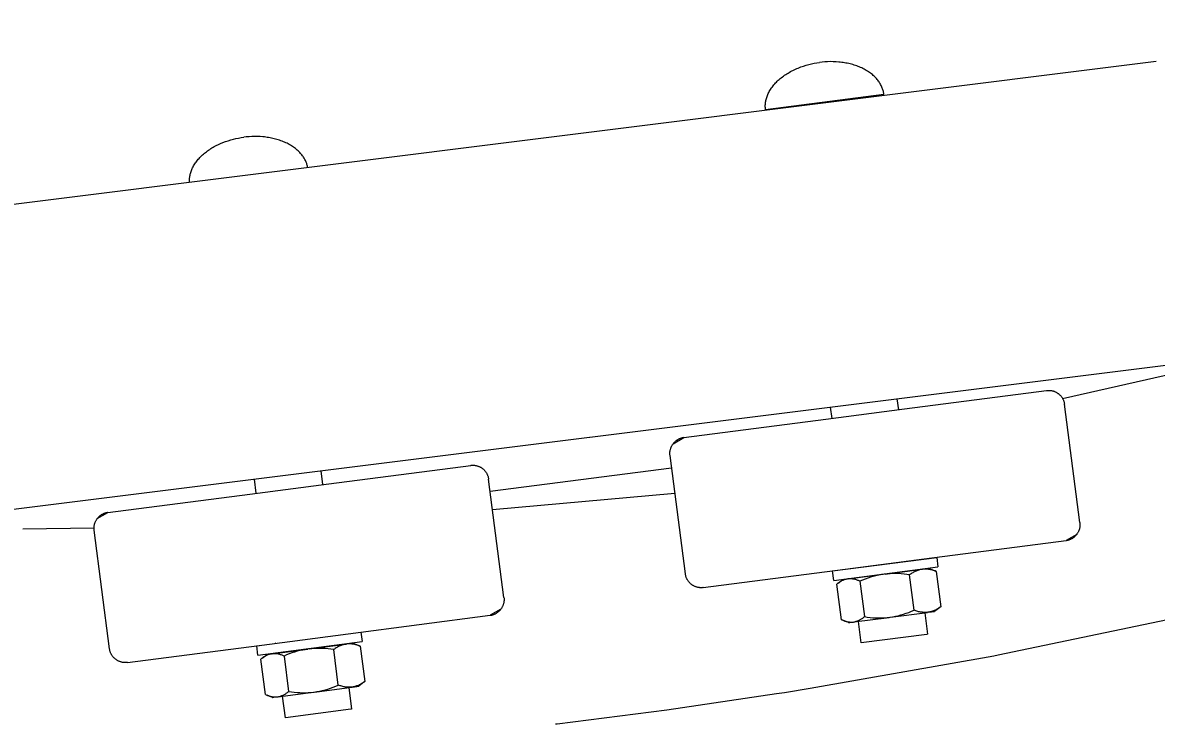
# Model space of a CAD drawing. Header units: inches. Extents: x -7 to 144, y -3 to 95.
# Drawn here: x 76.37 to 81.98, y 73.3 to 76.77 of the extents above; entities that cross this region are included whole.
import ezdxf

# ---------------------------------------------------------------- set-up
doc = ezdxf.new("R2010")
doc.units = ezdxf.units.IN
doc.layers.add('ZANO_R', color=7, linetype='Continuous', lineweight=0)
doc.layers.add('ZANO_W', color=1, linetype='Continuous', lineweight=0)
doc.styles.get("Standard").update_dxf_attribs({"font": 'arial.ttf'})
doc.dimstyles.new('amerykanie', dxfattribs={"dimtxt": 50, "dimasz": 50, "dimexe": 0.5, "dimexo": 0.5, "dimgap": 1, "dimtad": 1, "dimdec": 0, "dimzin": 0, "dimlunit": 5, "dimtxsty": 'Standard', "dimcen": 0.09, "dimclrd": 1, "dimclre": 1, "dimclrt": 1, "dimazin": 0, "dimtfac": 1, "dimtdec": 0, "dimtmove": 0, "dimatfit": 3, "dimfxl": 1, "dimtzin": 0, "dimarcsym": 1})

# ---------------------------------------------------------------- blocks, each defined once
blk = doc.blocks.new('*D356')
at = {"layer": 'ZANO_W', "color": 1, "lineweight": -2}
for p, q in [((66.7749, 83.7134), (66.7749, 80.4196)), ((84.2222, 74.8805), (84.2222, 81.4196)), ((67.7749, 80.9196), (83.2222, 80.9196))]:
    blk.add_line(p, q, dxfattribs=at)
at = {"layer": 'ZANO_W', "color": 1}
for points in [[(67.7749, 81.0863), (67.7749, 80.753), (66.7749, 80.9196)], [(83.2222, 80.753), (83.2222, 81.0863), (84.2222, 80.9196)]]:
    blk.add_solid(points, dxfattribs=at)
at = {"layer": 'ZANO_W', "color": 1, "insert": (75.4986, 82.0659), "char_height": 1.25, "attachment_point": 5}
blk.add_mtext('17 7/16', dxfattribs=at)

msp = doc.modelspace()

# ---------------------------------------------------------------- linework, layer by layer
at = {"layer": 'ZANO_R'}
for p, q in [((81.9771, 76.57787), (75.72651, 75.79673)), ((80.16038, 76.52448), (80.16645, 76.52788)), ((80.16645, 76.52788), (80.17261, 76.53116)), ((80.17261, 76.53116), (80.17885, 76.53434)), ((80.17885, 76.53434), (80.18516, 76.5374)), ((80.18516, 76.5374), (80.19155, 76.54035)), ((80.19155, 76.54035), (80.198, 76.54319)), ((80.198, 76.54319), (80.2045, 76.54591)), ((80.2045, 76.54591), (80.21105, 76.54851)), ((80.21105, 76.54851), (80.21764, 76.551)), ((80.21764, 76.551), (80.23091, 76.55561)), ((80.23091, 76.55561), (80.24426, 76.55976)), ((80.24426, 76.55976), (80.25765, 76.56343)), ((80.25765, 76.56343), (80.271, 76.56665)), ((80.271, 76.56665), (80.2843, 76.56941)), ((80.2843, 76.56941), (80.29747, 76.57172)), ((80.29747, 76.57172), (80.3105, 76.57361)), ((80.32358, 76.57512), (80.3105, 76.57361)), ((80.33692, 76.57624), (80.32358, 76.57512)), ((80.35047, 76.57697), (80.33692, 76.57624)), ((80.36421, 76.57728), (80.35047, 76.57697)), ((80.37808, 76.57714), (80.36421, 76.57728)), ((80.39205, 76.57654), (80.37808, 76.57714)), ((80.40606, 76.57547), (80.39205, 76.57654)), ((80.41307, 76.57475), (80.40606, 76.57547)), ((80.42007, 76.57391), (80.41307, 76.57475)), ((80.42705, 76.57294), (80.42007, 76.57391)), ((80.43401, 76.57184), (80.42705, 76.57294)), ((80.44093, 76.57062), (80.43401, 76.57184)), ((80.44782, 76.56927), (80.44093, 76.57062)), ((80.45467, 76.5678), (80.44782, 76.56927)), ((80.46146, 76.56619), (80.45467, 76.5678)), ((80.4682, 76.56446), (80.46146, 76.56619)), ((80.47487, 76.5626), (80.4682, 76.56446)), ((80.48146, 76.56062), (80.47487, 76.5626)), ((80.48798, 76.55851), (80.48146, 76.56062)), ((80.4944, 76.55628), (80.48798, 76.55851)), ((80.50074, 76.55393), (80.4944, 76.55628)), ((80.50697, 76.55145), (80.50074, 76.55393)), ((80.51309, 76.54886), (80.50697, 76.55145)), ((80.51909, 76.54615), (80.51309, 76.54886)), ((80.52498, 76.54333), (80.51909, 76.54615)), ((80.53074, 76.5404), (80.52498, 76.54333)), ((80.53637, 76.53736), (80.53074, 76.5404)), ((80.54186, 76.53421), (80.53637, 76.53736)), ((80.54721, 76.53097), (80.54186, 76.53421)), ((80.5524, 76.52763), (80.54721, 76.53097)), ((80.55745, 76.52419), (80.5524, 76.52763)), ((80.08838, 76.46736), (80.09255, 76.47192)), ((80.09255, 76.47192), (80.09689, 76.47642)), ((80.09689, 76.47642), (80.10139, 76.48086)), ((80.10139, 76.48086), (80.10606, 76.48524)), ((80.10606, 76.48524), (80.11088, 76.48955)), ((80.11088, 76.48955), (80.11585, 76.49378)), ((80.11585, 76.49378), (80.12096, 76.49793)), ((80.12096, 76.49793), (80.12622, 76.502)), ((80.12622, 76.502), (80.13161, 76.50599)), ((80.13161, 76.50599), (80.13713, 76.50988)), ((80.13713, 76.50988), (80.14278, 76.51368)), ((80.14278, 76.51368), (80.14854, 76.51738)), ((80.14854, 76.51738), (80.1544, 76.52098)), ((80.1544, 76.52098), (80.16038, 76.52448)), ((80.56234, 76.52067), (80.55745, 76.52419)), ((80.56707, 76.51706), (80.56234, 76.52067)), ((80.57163, 76.51336), (80.56707, 76.51706)), ((80.57603, 76.50959), (80.57163, 76.51336)), ((80.58026, 76.50575), (80.57603, 76.50959)), ((80.58432, 76.50184), (80.58026, 76.50575)), ((80.5882, 76.49787), (80.58432, 76.50184)), ((80.5919, 76.49384), (80.5882, 76.49787)), ((80.59543, 76.48975), (80.5919, 76.49384)), ((80.59878, 76.48562), (80.59543, 76.48975)), ((80.60195, 76.48144), (80.59878, 76.48562)), ((80.60495, 76.47722), (80.60195, 76.48144)), ((80.60776, 76.47296), (80.60495, 76.47722)), ((80.61039, 76.46868), (80.60776, 76.47296)), ((80.04304, 76.34037), (80.62867, 76.41643)), ((80.05227, 76.41005), (80.05427, 76.4149)), ((80.05427, 76.4149), (80.05645, 76.41975)), ((80.05645, 76.41975), (80.05882, 76.4246)), ((80.05882, 76.4246), (80.06137, 76.42945)), ((80.06137, 76.42945), (80.06411, 76.43428)), ((80.06411, 76.43428), (80.06703, 76.4391)), ((80.06703, 76.4391), (80.07014, 76.44389)), ((80.07014, 76.44389), (80.07343, 76.44866)), ((80.07343, 76.44866), (80.0769, 76.45339)), ((80.0769, 76.45339), (80.08055, 76.45809)), ((80.08055, 76.45809), (80.08437, 76.46275)), ((80.08437, 76.46275), (80.08838, 76.46736)), ((80.61285, 76.46437), (80.61039, 76.46868)), ((80.61513, 76.46003), (80.61285, 76.46437)), ((80.61724, 76.45568), (80.61513, 76.46003)), ((80.61917, 76.45132), (80.61724, 76.45568)), ((80.62093, 76.44695), (80.61917, 76.45132)), ((80.62252, 76.44257), (80.62093, 76.44695)), ((80.62395, 76.43819), (80.62252, 76.44257)), ((80.62521, 76.43382), (80.62395, 76.43819)), ((80.62631, 76.42945), (80.62521, 76.43382)), ((80.62725, 76.4251), (80.62631, 76.42945)), ((80.62804, 76.42076), (80.62725, 76.4251)), ((80.62867, 76.41643), (80.62804, 76.42076)), ((80.04195, 76.35807), (80.04205, 76.36262)), ((80.042, 76.35356), (80.04195, 76.35807)), ((80.04205, 76.36262), (80.04231, 76.36721)), ((80.04231, 76.36721), (80.04273, 76.37185)), ((80.04273, 76.37185), (80.04332, 76.37653)), ((80.04332, 76.37653), (80.04407, 76.38124)), ((80.04407, 76.38124), (80.04499, 76.38599)), ((80.04499, 76.38599), (80.04609, 76.39076)), ((80.04609, 76.39076), (80.04737, 76.39555)), ((80.04737, 76.39555), (80.04882, 76.40037)), ((80.04882, 76.40037), (80.05045, 76.4052)), ((80.05045, 76.4052), (80.05227, 76.41005)), ((80.49983, 76.3997), (80.50066, 76.39335)), ((80.0422, 76.34911), (80.042, 76.35356)), ((80.04255, 76.34472), (80.0422, 76.34911)), ((80.04304, 76.34037), (80.04255, 76.34472)), ((80.1725, 76.35234), (80.17188, 76.35711)), ((77.38353, 76.18649), (77.39644, 76.19041)), ((77.39644, 76.19041), (77.40936, 76.19389)), ((77.40936, 76.19389), (77.42226, 76.19695)), ((77.42226, 76.19695), (77.4351, 76.19957)), ((77.4351, 76.19957), (77.44782, 76.20179)), ((77.44782, 76.20179), (77.4604, 76.20361)), ((77.47348, 76.20511), (77.4604, 76.20361)), ((77.48682, 76.20624), (77.47348, 76.20511)), ((77.50037, 76.20697), (77.48682, 76.20624)), ((77.51411, 76.20727), (77.50037, 76.20697)), ((77.52799, 76.20714), (77.51411, 76.20727)), ((77.54195, 76.20654), (77.52799, 76.20714)), ((77.55597, 76.20547), (77.54195, 76.20654)), ((77.56297, 76.20475), (77.55597, 76.20547)), ((77.56997, 76.2039), (77.56297, 76.20475)), ((77.57695, 76.20293), (77.56997, 76.2039)), ((77.58391, 76.20184), (77.57695, 76.20293)), ((77.59084, 76.20062), (77.58391, 76.20184)), ((77.59773, 76.19927), (77.59084, 76.20062)), ((77.60457, 76.19779), (77.59773, 76.19927)), ((77.61137, 76.19619), (77.60457, 76.19779)), ((77.6181, 76.19446), (77.61137, 76.19619)), ((77.62477, 76.1926), (77.6181, 76.19446)), ((77.63136, 76.19062), (77.62477, 76.1926)), ((77.63788, 76.18851), (77.63136, 76.19062)), ((77.27622, 76.13207), (77.28143, 76.13592)), ((77.28143, 76.13592), (77.28676, 76.13969)), ((77.28676, 76.13969), (77.2922, 76.14336)), ((77.2922, 76.14336), (77.29776, 76.14695)), ((77.29776, 76.14695), (77.30341, 76.15044)), ((77.30341, 76.15044), (77.30917, 76.15384)), ((77.30917, 76.15384), (77.31501, 76.15714)), ((77.31501, 76.15714), (77.32094, 76.16034)), ((77.32094, 76.16034), (77.32695, 76.16344)), ((77.32695, 76.16344), (77.33303, 76.16643)), ((77.33303, 76.16643), (77.33918, 76.16932)), ((77.33918, 76.16932), (77.34539, 76.1721)), ((77.34539, 76.1721), (77.35795, 76.17733)), ((77.35795, 76.17733), (77.37068, 76.18213)), ((77.37068, 76.18213), (77.38353, 76.18649)), ((77.6443, 76.18628), (77.63788, 76.18851)), ((77.65064, 76.18392), (77.6443, 76.18628)), ((77.65687, 76.18145), (77.65064, 76.18392)), ((77.66299, 76.17886), (77.65687, 76.18145)), ((77.669, 76.17615), (77.66299, 76.17886)), ((77.67488, 76.17333), (77.669, 76.17615)), ((77.68064, 76.17039), (77.67488, 76.17333)), ((77.68627, 76.16735), (77.68064, 76.17039)), ((77.69176, 76.16421), (77.68627, 76.16735)), ((77.69711, 76.16097), (77.69176, 76.16421)), ((77.7023, 76.15762), (77.69711, 76.16097)), ((77.70735, 76.15419), (77.7023, 76.15762)), ((77.71224, 76.15066), (77.70735, 76.15419)), ((77.71697, 76.14705), (77.71224, 76.15066)), ((77.72154, 76.14336), (77.71697, 76.14705)), ((77.72593, 76.13959), (77.72154, 76.14336)), ((77.73016, 76.13575), (77.72593, 76.13959)), ((77.73422, 76.13184), (77.73016, 76.13575)), ((77.22153, 76.07608), (77.22479, 76.08068)), ((77.22479, 76.08068), (77.22821, 76.08524)), ((77.22821, 76.08524), (77.2318, 76.08976)), ((77.2318, 76.08976), (77.23555, 76.09425)), ((77.23555, 76.09425), (77.23947, 76.09869)), ((77.23947, 76.09869), (77.24355, 76.10308)), ((77.24355, 76.10308), (77.24778, 76.10741)), ((77.24778, 76.10741), (77.25216, 76.11169)), ((77.25216, 76.11169), (77.25669, 76.11591)), ((77.25669, 76.11591), (77.26137, 76.12006)), ((77.26137, 76.12006), (77.26619, 76.12414)), ((77.26619, 76.12414), (77.27114, 76.12814)), ((77.27114, 76.12814), (77.27622, 76.13207)), ((77.7381, 76.12787), (77.73422, 76.13184)), ((77.7418, 76.12384), (77.7381, 76.12787)), ((77.74533, 76.11975), (77.7418, 76.12384)), ((77.74868, 76.11562), (77.74533, 76.11975)), ((77.75156, 76.11184), (77.74868, 76.11562)), ((77.75429, 76.10803), (77.75156, 76.11184)), ((77.75687, 76.10418), (77.75429, 76.10803)), ((77.75931, 76.10032), (77.75687, 76.10418)), ((77.7616, 76.09643), (77.75931, 76.10032)), ((77.76375, 76.09252), (77.7616, 76.09643)), ((77.76575, 76.08859), (77.76375, 76.09252)), ((77.76761, 76.08465), (77.76575, 76.08859)), ((77.76933, 76.0807), (77.76761, 76.08465)), ((77.77091, 76.07675), (77.76933, 76.0807)), ((77.19584, 76.02012), (77.19704, 76.02475)), ((77.19704, 76.02475), (77.19842, 76.0294)), ((77.19842, 76.0294), (77.19996, 76.03407)), ((77.19996, 76.03407), (77.20167, 76.03875)), ((77.20167, 76.03875), (77.20355, 76.04343)), ((77.20355, 76.04343), (77.2056, 76.04812)), ((77.2056, 76.04812), (77.20782, 76.05281)), ((77.20782, 76.05281), (77.21022, 76.05749)), ((77.21022, 76.05749), (77.21279, 76.06216)), ((77.21279, 76.06216), (77.21553, 76.06682)), ((77.21553, 76.06682), (77.21844, 76.07147)), ((77.21844, 76.07147), (77.22153, 76.07608)), ((77.77235, 76.07279), (77.77091, 76.07675)), ((77.77365, 76.06883), (77.77235, 76.07279)), ((77.77482, 76.06487), (77.77365, 76.06883)), ((77.77586, 76.06092), (77.77482, 76.06487)), ((77.77676, 76.05698), (77.77586, 76.06092)), ((77.77754, 76.05305), (77.77676, 76.05698)), ((77.19185, 75.98854), (77.19196, 75.99294)), ((77.19188, 75.98419), (77.19185, 75.98854)), ((77.19206, 75.97988), (77.19188, 75.98419)), ((77.19196, 75.99294), (77.19222, 75.99738)), ((77.19222, 75.99738), (77.19263, 76.00187)), ((77.19263, 76.00187), (77.1932, 76.00638)), ((77.1932, 76.00638), (77.19392, 76.01093)), ((77.19392, 76.01093), (77.1948, 76.01552)), ((77.1948, 76.01552), (77.19584, 76.02012)), ((75.91203, 74.31221), (82.16262, 75.09335)), ((81.51314, 74.91129), (82.22679, 75.07208)), ((80.69335, 74.90973), (80.70039, 74.85553)), ((80.73159, 74.85958), (81.43436, 74.95081)), ((81.43436, 74.95081), (81.43703, 74.95111)), ((81.43703, 74.95111), (81.4397, 74.95132)), ((81.4397, 74.95132), (81.44239, 74.95144)), ((81.44239, 74.95144), (81.44508, 74.95147)), ((81.44508, 74.95147), (81.44776, 74.9514)), ((81.44776, 74.9514), (81.45044, 74.95124)), ((81.45044, 74.95124), (81.45312, 74.95099)), ((81.45312, 74.95099), (81.45578, 74.95066)), ((81.45578, 74.95066), (81.45844, 74.95022)), ((81.45844, 74.95022), (81.46107, 74.9497)), ((81.46107, 74.9497), (81.46369, 74.94909)), ((81.46369, 74.94909), (81.46628, 74.94839)), ((81.46628, 74.94839), (81.46885, 74.94761)), ((81.46885, 74.94761), (81.47139, 74.94673)), ((81.47139, 74.94673), (81.4739, 74.94577)), ((81.4739, 74.94577), (81.47638, 74.94472)), ((81.47638, 74.94472), (81.47882, 74.94359)), ((81.47882, 74.94359), (81.48122, 74.94238)), ((81.48122, 74.94238), (81.48358, 74.94108)), ((81.48358, 74.94108), (81.48589, 74.93971)), ((81.48589, 74.93971), (81.48815, 74.93826)), ((81.48815, 74.93826), (81.49037, 74.93673)), ((81.49037, 74.93673), (81.49253, 74.93512)), ((81.49253, 74.93512), (81.49463, 74.93345)), ((81.49463, 74.93345), (81.49667, 74.9317)), ((81.49667, 74.9317), (81.49866, 74.92988)), ((81.49866, 74.92988), (81.50058, 74.928)), ((81.50058, 74.928), (81.50243, 74.92605)), ((81.50243, 74.92605), (81.50422, 74.92404)), ((81.50422, 74.92404), (81.50594, 74.92197)), ((81.50594, 74.92197), (81.50758, 74.91984)), ((81.50758, 74.91984), (81.50915, 74.91766)), ((81.50915, 74.91766), (81.51065, 74.91543)), ((81.51065, 74.91543), (81.51207, 74.91314)), ((81.51207, 74.91314), (81.51341, 74.91081)), ((81.51341, 74.91081), (81.51467, 74.90844)), ((81.51467, 74.90844), (81.51585, 74.90602)), ((81.51585, 74.90602), (81.51695, 74.90356)), ((81.51695, 74.90356), (81.51796, 74.90107)), ((81.51796, 74.90107), (81.51888, 74.89855)), ((80.34117, 74.80889), (80.73159, 74.85958)), ((80.37243, 74.81295), (80.36519, 74.86872)), ((81.51888, 74.89855), (81.51972, 74.89599)), ((81.51972, 74.89599), (81.52047, 74.89341)), ((81.52047, 74.89341), (81.52113, 74.8908)), ((81.52113, 74.8908), (81.5217, 74.88817)), ((81.5217, 74.88817), (81.52219, 74.88553)), ((81.52219, 74.88553), (81.52258, 74.88287)), ((81.59861, 74.29723), (81.52258, 74.88287)), ((79.6384, 74.71766), (80.34117, 74.80889)), ((79.57769, 74.67392), (79.5789, 74.67632)), ((79.5789, 74.67632), (79.5802, 74.67868)), ((79.5802, 74.67868), (79.58157, 74.68099)), ((79.58157, 74.68099), (79.58302, 74.68325)), ((79.58302, 74.68325), (79.58455, 74.68546)), ((79.58455, 74.68546), (79.58616, 74.68762)), ((79.58616, 74.68762), (79.6384, 74.71766)), ((79.58783, 74.68972), (79.58616, 74.68762)), ((79.58958, 74.69177), (79.58783, 74.68972)), ((79.5914, 74.69375), (79.58958, 74.69177)), ((79.59328, 74.69567), (79.5914, 74.69375)), ((79.59523, 74.69752), (79.59328, 74.69567)), ((79.59724, 74.69931), (79.59523, 74.69752)), ((79.59931, 74.70103), (79.59724, 74.69931)), ((79.60143, 74.70267), (79.59931, 74.70103)), ((79.60362, 74.70424), (79.60143, 74.70267)), ((79.60585, 74.70574), (79.60362, 74.70424)), ((79.60813, 74.70716), (79.60585, 74.70574)), ((79.61046, 74.7085), (79.60813, 74.70716)), ((79.61284, 74.70976), (79.61046, 74.7085)), ((79.61526, 74.71094), (79.61284, 74.70976)), ((79.61771, 74.71203), (79.61526, 74.71094)), ((79.6202, 74.71304), (79.61771, 74.71203)), ((79.62273, 74.71396), (79.6202, 74.71304)), ((79.62528, 74.7148), (79.62273, 74.71396)), ((79.62787, 74.71555), (79.62528, 74.7148)), ((79.63047, 74.71621), (79.62787, 74.71555)), ((79.6331, 74.71679), (79.63047, 74.71621)), ((79.63574, 74.71727), (79.6331, 74.71679)), ((79.6384, 74.71766), (79.63574, 74.71727)), ((79.5698, 74.64017), (79.56987, 74.64285)), ((79.56983, 74.63748), (79.5698, 74.64017)), ((79.56995, 74.63479), (79.56983, 74.63748)), ((79.56987, 74.64285), (79.57003, 74.64554)), ((79.57015, 74.63211), (79.56995, 74.63479)), ((79.57003, 74.64554), (79.57028, 74.64821)), ((79.57046, 74.62944), (79.57015, 74.63211)), ((79.57028, 74.64821), (79.57062, 74.65088)), ((79.64648, 74.0438), (79.57046, 74.62944)), ((79.57062, 74.65088), (79.57105, 74.65354)), ((79.57105, 74.65354), (79.57157, 74.65617)), ((79.57157, 74.65617), (79.57218, 74.65879)), ((79.57218, 74.65879), (79.57288, 74.66139)), ((79.57288, 74.66139), (79.57367, 74.66396)), ((79.57367, 74.66396), (79.57455, 74.6665)), ((79.57455, 74.6665), (79.57551, 74.66901)), ((79.57551, 74.66901), (79.57656, 74.67149)), ((79.57656, 74.67149), (79.57769, 74.67392)), ((77.88153, 74.48926), (78.5843, 74.5805)), ((78.5843, 74.5805), (78.58697, 74.5808)), ((78.58697, 74.5808), (78.58965, 74.58101)), ((78.58965, 74.58101), (78.59233, 74.58112)), ((78.59233, 74.58112), (78.59502, 74.58115)), ((78.59502, 74.58115), (78.5977, 74.58108)), ((78.5977, 74.58108), (78.60038, 74.58093)), ((78.60038, 74.58093), (78.60306, 74.58068)), ((78.60306, 74.58068), (78.60572, 74.58034)), ((78.60572, 74.58034), (78.60838, 74.57991)), ((78.60838, 74.57991), (78.61101, 74.57939)), ((78.61101, 74.57939), (78.61363, 74.57878)), ((78.61363, 74.57878), (78.61622, 74.57808)), ((78.61622, 74.57808), (78.61879, 74.57729)), ((78.61879, 74.57729), (78.62133, 74.57641)), ((78.62133, 74.57641), (78.62385, 74.57545)), ((78.62385, 74.57545), (78.62632, 74.57441)), ((78.62632, 74.57441), (78.62876, 74.57327)), ((78.62876, 74.57327), (78.63116, 74.57206)), ((78.63116, 74.57206), (78.63352, 74.57077)), ((78.63352, 74.57077), (78.63583, 74.56939)), ((78.63583, 74.56939), (78.6381, 74.56794)), ((78.6381, 74.56794), (78.64031, 74.56641)), ((78.64031, 74.56641), (78.64247, 74.5648)), ((78.64247, 74.5648), (78.64457, 74.56313)), ((78.64457, 74.56313), (78.64661, 74.56138)), ((78.68024, 74.45312), (79.57846, 74.56779)), ((77.52237, 74.44264), (77.51332, 74.51233)), ((77.84148, 74.55334), (77.85033, 74.48521)), ((78.64661, 74.56138), (78.6486, 74.55956)), ((78.6486, 74.55956), (78.65052, 74.55768)), ((78.65052, 74.55768), (78.65237, 74.55573)), ((78.65237, 74.55573), (78.65416, 74.55372)), ((78.65416, 74.55372), (78.65588, 74.55165)), ((78.65588, 74.55165), (78.65752, 74.54953)), ((78.65752, 74.54953), (78.6591, 74.54734)), ((78.6591, 74.54734), (78.66059, 74.54511)), ((78.66059, 74.54511), (78.66201, 74.54283)), ((78.66201, 74.54283), (78.66335, 74.54049)), ((78.66335, 74.54049), (78.66461, 74.53812)), ((78.66461, 74.53812), (78.66579, 74.5357)), ((78.66579, 74.5357), (78.66689, 74.53325)), ((78.66689, 74.53325), (78.6679, 74.53075)), ((78.6679, 74.53075), (78.66882, 74.52823)), ((78.66882, 74.52823), (78.66966, 74.52567)), ((78.66966, 74.52567), (78.67041, 74.52309)), ((78.67041, 74.52309), (78.67107, 74.52048)), ((78.67107, 74.52048), (78.67165, 74.51785)), ((78.67165, 74.51785), (78.67213, 74.51521)), ((78.67213, 74.51521), (78.67252, 74.51255)), ((78.74855, 73.92691), (78.67252, 74.51255)), ((77.49111, 74.43858), (77.88153, 74.48926)), ((76.78834, 74.34734), (77.49111, 74.43858)), ((79.59493, 74.4409), (78.69226, 74.3605)), ((76.7361, 74.3173), (76.78834, 74.34734)), ((76.76041, 74.33818), (76.75807, 74.33684)), ((76.76278, 74.33944), (76.76041, 74.33818)), ((76.7652, 74.34062), (76.76278, 74.33944)), ((76.76765, 74.34171), (76.7652, 74.34062)), ((76.77015, 74.34272), (76.76765, 74.34171)), ((76.77267, 74.34365), (76.77015, 74.34272)), ((76.77522, 74.34449), (76.77267, 74.34365)), ((76.77781, 74.34524), (76.77522, 74.34449)), ((76.78041, 74.3459), (76.77781, 74.34524)), ((76.78304, 74.34647), (76.78041, 74.3459)), ((76.78568, 74.34695), (76.78304, 74.34647)), ((76.78834, 74.34734), (76.78568, 74.34695)), ((76.72056, 74.28056), (76.72099, 74.28322)), ((76.72099, 74.28322), (76.72151, 74.28586)), ((76.72151, 74.28586), (76.72212, 74.28847)), ((76.72212, 74.28847), (76.72282, 74.29107)), ((76.72282, 74.29107), (76.72361, 74.29364)), ((76.72361, 74.29364), (76.72449, 74.29618)), ((76.72449, 74.29618), (76.72545, 74.29869)), ((76.72545, 74.29869), (76.7265, 74.30117)), ((76.7265, 74.30117), (76.72763, 74.30361)), ((76.72763, 74.30361), (76.72884, 74.30601)), ((76.72884, 74.30601), (76.73014, 74.30836)), ((76.73014, 74.30836), (76.73151, 74.31067)), ((76.73151, 74.31067), (76.73297, 74.31294)), ((76.73297, 74.31294), (76.7345, 74.31515)), ((76.7345, 74.31515), (76.7361, 74.3173)), ((76.73778, 74.31941), (76.7361, 74.3173)), ((76.73952, 74.32145), (76.73778, 74.31941)), ((76.74134, 74.32343), (76.73952, 74.32145)), ((76.74322, 74.32535), (76.74134, 74.32343)), ((76.74517, 74.32721), (76.74322, 74.32535)), ((76.74718, 74.32899), (76.74517, 74.32721)), ((76.74925, 74.33071), (76.74718, 74.32899)), ((76.75138, 74.33235), (76.74925, 74.33071)), ((76.75356, 74.33392), (76.75138, 74.33235)), ((76.75579, 74.33542), (76.75356, 74.33392)), ((76.75807, 74.33684), (76.75579, 74.33542)), ((81.59861, 74.29723), (81.59891, 74.29456)), ((81.59891, 74.29456), (81.59912, 74.29188)), ((81.59919, 74.28381), (81.59904, 74.28113)), ((81.59912, 74.29188), (81.59923, 74.28919)), ((81.59926, 74.2865), (81.59919, 74.28381)), ((81.59923, 74.28919), (81.59926, 74.2865)), ((76.71974, 74.26997), (76.36668, 74.26454)), ((76.71974, 74.26985), (76.71981, 74.27254)), ((76.71977, 74.26716), (76.71974, 74.26985)), ((76.71989, 74.26447), (76.71977, 74.26716)), ((76.71981, 74.27254), (76.71997, 74.27522)), ((76.7201, 74.26179), (76.71989, 74.26447)), ((76.71997, 74.27522), (76.72022, 74.2779)), ((76.7204, 74.25912), (76.7201, 74.26179)), ((76.72022, 74.2779), (76.72056, 74.28056)), ((76.79643, 73.67348), (76.7204, 74.25912)), ((81.5829, 74.23905), (81.53066, 74.20901)), ((81.56975, 74.22564), (81.57182, 74.22736)), ((81.57182, 74.22736), (81.57383, 74.22914)), ((81.57383, 74.22914), (81.57578, 74.231)), ((81.57578, 74.231), (81.57766, 74.23292)), ((81.57766, 74.23292), (81.57948, 74.2349)), ((81.57948, 74.2349), (81.58123, 74.23694)), ((81.58123, 74.23694), (81.5829, 74.23905)), ((81.58451, 74.2412), (81.5829, 74.23905)), ((81.58604, 74.24341), (81.58451, 74.2412)), ((81.58749, 74.24568), (81.58604, 74.24341)), ((81.58887, 74.24799), (81.58749, 74.24568)), ((81.59016, 74.25034), (81.58887, 74.24799)), ((81.59137, 74.25274), (81.59016, 74.25034)), ((81.59251, 74.25518), (81.59137, 74.25274)), ((81.59355, 74.25766), (81.59251, 74.25518)), ((81.59452, 74.26017), (81.59355, 74.25766)), ((81.59539, 74.26271), (81.59452, 74.26017)), ((81.59618, 74.26528), (81.59539, 74.26271)), ((81.59688, 74.26788), (81.59618, 74.26528)), ((81.59749, 74.27049), (81.59688, 74.26788)), ((81.59801, 74.27313), (81.59749, 74.27049)), ((81.59845, 74.27579), (81.59801, 74.27313)), ((81.59879, 74.27845), (81.59845, 74.27579)), ((81.59904, 74.28113), (81.59879, 74.27845)), ((80.82789, 74.11777), (81.53066, 74.20901)), ((81.53066, 74.20901), (81.53332, 74.2094)), ((81.53332, 74.2094), (81.53596, 74.20988)), ((81.53596, 74.20988), (81.53859, 74.21045)), ((81.53859, 74.21045), (81.5412, 74.21111)), ((81.5412, 74.21111), (81.54378, 74.21186)), ((81.54378, 74.21186), (81.54633, 74.2127)), ((81.54633, 74.2127), (81.54886, 74.21363)), ((81.54886, 74.21363), (81.55135, 74.21464)), ((81.55135, 74.21464), (81.55381, 74.21573)), ((81.55381, 74.21573), (81.55622, 74.21691)), ((81.55622, 74.21691), (81.5586, 74.21817)), ((81.5586, 74.21817), (81.56093, 74.21951)), ((81.56093, 74.21951), (81.56321, 74.22093)), ((81.56321, 74.22093), (81.56545, 74.22243)), ((81.56545, 74.22243), (81.56763, 74.224)), ((81.56763, 74.224), (81.56975, 74.22564)), ((80.37515, 74.0584), (80.8905, 74.12533)), ((80.43747, 74.06709), (80.82789, 74.11777)), ((80.79673, 74.11373), (80.7968, 74.11317)), ((80.8905, 74.12533), (80.89659, 74.07848)), ((79.73471, 73.97585), (80.43747, 74.06709)), ((80.38123, 74.01155), (80.37515, 74.0584)), ((80.38124, 74.01155), (80.89659, 74.07848)), ((80.46885, 74.07057), (80.46877, 74.07115)), ((80.63517, 74.04279), (80.81754, 74.06648)), ((80.78811, 74.05782), (80.78384, 74.05596)), ((80.79243, 74.05954), (80.78811, 74.05782)), ((80.79681, 74.06111), (80.79243, 74.05954)), ((80.80123, 74.06253), (80.79681, 74.06111)), ((80.8057, 74.0638), (80.80123, 74.06253)), ((80.80289, 74.06631), (80.80311, 74.06461)), ((80.81022, 74.06492), (80.8057, 74.0638)), ((80.81476, 74.06589), (80.81022, 74.06492)), ((80.81934, 74.06671), (80.81476, 74.06589)), ((80.82401, 74.06709), (80.81937, 74.06672)), ((80.82124, 74.06696), (80.8523, 74.07099)), ((80.82865, 74.06732), (80.82401, 74.06709)), ((80.83329, 74.06738), (80.82865, 74.06732)), ((80.83794, 74.0673), (80.83329, 74.06738)), ((80.84258, 74.06705), (80.83794, 74.0673)), ((80.84721, 74.06665), (80.84258, 74.06705)), ((80.85183, 74.0661), (80.84721, 74.06665)), ((80.85642, 74.06539), (80.85183, 74.0661)), ((80.8523, 74.07099), (80.88199, 74.05864)), ((80.86099, 74.06453), (80.85642, 74.06539)), ((80.86552, 74.06352), (80.86099, 74.06453)), ((80.87002, 74.06235), (80.86552, 74.06352)), ((80.87448, 74.06104), (80.87002, 74.06235)), ((80.87889, 74.05958), (80.87448, 74.06104)), ((80.88325, 74.05797), (80.87889, 74.05958)), ((80.88199, 74.05864), (80.88756, 74.05621)), ((80.88756, 74.05621), (80.88325, 74.05797)), ((79.64688, 74.04114), (79.64648, 74.0438)), ((79.64736, 74.03849), (79.64688, 74.04114)), ((79.64793, 74.03586), (79.64736, 74.03849)), ((79.64859, 74.03325), (79.64793, 74.03586)), ((79.64935, 74.03067), (79.64859, 74.03325)), ((79.65019, 74.02811), (79.64935, 74.03067)), ((79.65111, 74.02558), (79.65019, 74.02811)), ((79.65212, 74.02309), (79.65111, 74.02558)), ((79.65322, 74.02063), (79.65212, 74.02309)), ((79.6544, 74.01821), (79.65322, 74.02063)), ((79.65566, 74.01583), (79.6544, 74.01821)), ((79.65701, 74.0135), (79.65566, 74.01583)), ((79.65843, 74.01121), (79.65701, 74.0135)), ((79.65993, 74.00898), (79.65843, 74.01121)), ((79.6615, 74.0068), (79.65993, 74.00898)), ((79.66315, 74.00467), (79.6615, 74.0068)), ((79.66487, 74.0026), (79.66315, 74.00467)), ((79.66666, 74.00059), (79.66487, 74.0026)), ((80.40213, 73.9974), (80.42596, 74.01562)), ((80.41008, 74.00326), (80.40706, 74.00127)), ((80.41317, 74.00516), (80.41008, 74.00326)), ((80.41633, 74.00695), (80.41317, 74.00516)), ((80.41954, 74.00863), (80.41633, 74.00695)), ((80.4228, 74.01021), (80.41954, 74.00863)), ((80.42611, 74.01168), (80.4228, 74.01021)), ((80.42597, 74.01562), (80.42596, 74.01562)), ((80.42596, 74.01562), (80.42596, 74.01562)), ((80.42596, 74.01562), (80.42596, 74.01562)), ((80.42596, 74.01562), (80.42597, 74.01562)), ((80.42597, 74.01562), (80.42602, 74.01563)), ((80.42602, 74.01563), (80.42628, 74.01566)), ((80.42948, 74.01304), (80.42611, 74.01168)), ((80.42628, 74.01566), (80.42736, 74.0158)), ((80.42736, 74.0158), (80.4318, 74.01638)), ((80.43288, 74.01428), (80.42948, 74.01304)), ((80.4318, 74.01638), (80.44888, 74.0186)), ((80.43632, 74.01542), (80.43288, 74.01428)), ((80.4398, 74.01644), (80.43632, 74.01542)), ((80.44331, 74.01734), (80.4398, 74.01644)), ((80.44685, 74.01813), (80.44331, 74.01734)), ((80.45041, 74.0188), (80.44685, 74.01813)), ((80.45403, 74.01906), (80.45041, 74.0188)), ((80.45211, 74.01902), (80.62596, 74.0416)), ((80.45765, 74.0192), (80.45403, 74.01906)), ((80.46128, 74.01923), (80.45765, 74.0192)), ((80.4649, 74.01913), (80.46128, 74.01923)), ((80.46852, 74.01891), (80.4649, 74.01913)), ((80.47213, 74.01858), (80.46852, 74.01891)), ((80.47573, 74.01812), (80.47213, 74.01858)), ((80.47516, 74.02201), (80.47493, 74.02372)), ((80.47931, 74.01755), (80.47573, 74.01812)), ((80.48286, 74.01686), (80.47931, 74.01755)), ((80.4864, 74.01605), (80.48286, 74.01686)), ((80.4899, 74.01512), (80.4864, 74.01605)), ((80.49338, 74.01408), (80.4899, 74.01512)), ((80.49681, 74.01293), (80.49338, 74.01408)), ((80.50021, 74.01166), (80.49681, 74.01293)), ((80.50356, 74.01028), (80.50021, 74.01166)), ((80.50687, 74.00879), (80.50356, 74.01028)), ((80.51012, 74.00719), (80.50687, 74.00879)), ((80.52295, 74.01276), (80.51012, 74.00719)), ((80.51012, 74.00719), (80.53286, 73.8321)), ((80.53596, 74.01792), (80.52295, 74.01276)), ((80.54912, 74.02266), (80.53596, 74.01792)), ((80.56242, 74.02699), (80.54912, 74.02266)), ((80.57585, 74.03089), (80.56242, 74.02699)), ((80.58941, 74.03437), (80.57585, 74.03089)), ((80.60306, 74.03741), (80.58941, 74.03437)), ((80.6168, 74.04003), (80.60306, 74.03741)), ((80.63062, 74.0422), (80.6168, 74.04003)), ((80.64454, 74.04363), (80.63062, 74.0422)), ((80.65849, 74.04461), (80.64454, 74.04363)), ((80.67247, 74.04516), (80.65849, 74.04461)), ((80.68646, 74.04526), (80.67247, 74.04516)), ((80.70045, 74.04492), (80.68646, 74.04526)), ((80.71441, 74.04413), (80.70045, 74.04492)), ((80.72835, 74.04291), (80.71441, 74.04413)), ((80.74224, 74.04124), (80.72835, 74.04291)), ((80.75607, 74.03914), (80.74224, 74.04124)), ((80.75979, 74.04193), (80.75607, 74.03914)), ((80.77881, 73.86404), (80.75607, 74.03914)), ((80.76359, 74.0446), (80.75979, 74.04193)), ((80.76749, 74.04714), (80.76359, 74.0446)), ((80.77146, 74.04955), (80.76749, 74.04714)), ((80.77552, 74.05183), (80.77146, 74.04955)), ((80.77965, 74.05397), (80.77552, 74.05183)), ((80.78384, 74.05596), (80.77965, 74.05397)), ((80.88756, 74.05621), (80.9103, 73.88112)), ((79.66852, 73.99864), (79.66666, 74.00059)), ((79.67044, 73.99675), (79.66852, 73.99864)), ((79.67243, 73.99494), (79.67044, 73.99675)), ((79.67447, 73.99319), (79.67243, 73.99494)), ((79.67658, 73.99151), (79.67447, 73.99319)), ((79.67874, 73.98991), (79.67658, 73.99151)), ((79.68096, 73.98838), (79.67874, 73.98991)), ((79.68322, 73.98693), (79.68096, 73.98838)), ((79.68554, 73.98555), (79.68322, 73.98693)), ((79.6879, 73.98426), (79.68554, 73.98555)), ((79.6903, 73.98305), (79.6879, 73.98426)), ((79.69274, 73.98192), (79.6903, 73.98305)), ((79.69522, 73.98087), (79.69274, 73.98192)), ((79.69773, 73.97991), (79.69522, 73.98087)), ((79.70027, 73.97904), (79.69773, 73.97991)), ((79.70283, 73.97826), (79.70027, 73.97904)), ((79.70542, 73.97756), (79.70283, 73.97826)), ((79.70803, 73.97695), (79.70542, 73.97756)), ((79.71067, 73.97644), (79.70803, 73.97695)), ((79.71331, 73.97601), (79.71067, 73.97644)), ((79.71597, 73.97567), (79.71331, 73.97601)), ((79.71865, 73.97542), (79.71597, 73.97567)), ((79.72132, 73.97527), (79.71865, 73.97542)), ((79.724, 73.9752), (79.72132, 73.97527)), ((79.72669, 73.97523), (79.724, 73.9752)), ((79.72937, 73.97534), (79.72669, 73.97523)), ((79.73204, 73.97555), (79.72937, 73.97534)), ((79.73471, 73.97585), (79.73204, 73.97555)), ((80.39839, 73.9947), (80.39565, 73.99233)), ((80.41839, 73.81723), (80.39565, 73.99233)), ((80.40121, 73.99699), (80.39839, 73.9947)), ((80.4041, 73.99918), (80.40121, 73.99699)), ((80.40706, 74.00127), (80.4041, 73.99918)), ((78.74446, 73.88985), (78.74349, 73.88734)), ((78.74533, 73.89239), (78.74446, 73.88985)), ((78.74612, 73.89496), (78.74533, 73.89239)), ((78.74682, 73.89756), (78.74612, 73.89496)), ((78.74743, 73.90018), (78.74682, 73.89756)), ((78.74796, 73.90281), (78.74743, 73.90018)), ((78.74839, 73.90547), (78.74796, 73.90281)), ((78.74873, 73.90814), (78.74839, 73.90547)), ((78.74855, 73.92691), (78.74885, 73.92424)), ((78.74898, 73.91081), (78.74873, 73.90814)), ((78.74885, 73.92424), (78.74906, 73.92156)), ((78.74913, 73.9135), (78.74898, 73.91081)), ((78.74906, 73.92156), (78.74918, 73.91887)), ((78.7492, 73.91618), (78.74913, 73.9135)), ((78.74918, 73.91887), (78.7492, 73.91618)), ((77.97784, 73.74746), (78.6806, 73.83869)), ((78.73285, 73.86873), (78.6806, 73.83869)), ((78.6806, 73.83869), (78.68326, 73.83908)), ((78.68326, 73.83908), (78.68591, 73.83956)), ((78.68591, 73.83956), (78.68853, 73.84014)), ((78.68853, 73.84014), (78.69114, 73.8408)), ((78.69114, 73.8408), (78.69372, 73.84155)), ((78.69372, 73.84155), (78.69627, 73.84238)), ((78.69627, 73.84238), (78.6988, 73.84331)), ((78.6988, 73.84331), (78.70129, 73.84432)), ((78.70129, 73.84432), (78.70375, 73.84541)), ((78.70375, 73.84541), (78.70616, 73.84659)), ((78.70616, 73.84659), (78.70854, 73.84785)), ((78.70854, 73.84785), (78.71087, 73.84919)), ((78.71087, 73.84919), (78.71315, 73.85061)), ((78.71315, 73.85061), (78.71539, 73.85211)), ((78.71539, 73.85211), (78.71757, 73.85368)), ((78.71757, 73.85368), (78.7197, 73.85532)), ((78.7197, 73.85532), (78.72177, 73.85704)), ((78.72177, 73.85704), (78.72377, 73.85883)), ((78.72377, 73.85883), (78.72572, 73.86068)), ((78.72572, 73.86068), (78.7276, 73.8626)), ((78.7276, 73.8626), (78.72942, 73.86458)), ((78.72942, 73.86458), (78.73117, 73.86663)), ((78.73117, 73.86663), (78.73285, 73.86873)), ((78.73445, 73.87089), (78.73285, 73.86873)), ((78.73598, 73.8731), (78.73445, 73.87089)), ((78.73743, 73.87536), (78.73598, 73.8731)), ((78.73881, 73.87767), (78.73743, 73.87536)), ((78.7401, 73.88003), (78.73881, 73.87767)), ((78.74132, 73.88242), (78.7401, 73.88003)), ((78.74245, 73.88486), (78.74132, 73.88242)), ((78.74349, 73.88734), (78.74245, 73.88486)), ((80.66215, 73.82953), (80.84522, 73.85331)), ((80.67213, 73.83121), (80.68587, 73.83382)), ((80.68587, 73.83382), (80.69952, 73.83687)), ((80.69952, 73.83687), (80.71308, 73.84034)), ((80.71308, 73.84034), (80.72651, 73.84425)), ((80.72651, 73.84425), (80.73981, 73.84857)), ((80.73981, 73.84857), (80.75297, 73.85332)), ((80.75297, 73.85332), (80.76598, 73.85848)), ((80.76598, 73.85848), (80.77881, 73.86404)), ((80.78312, 73.86229), (80.77881, 73.86404)), ((80.78748, 73.86068), (80.78312, 73.86229)), ((80.79189, 73.85922), (80.78748, 73.86068)), ((80.79635, 73.85791), (80.79189, 73.85922)), ((80.80086, 73.85674), (80.79635, 73.85791)), ((80.80539, 73.85573), (80.80086, 73.85674)), ((80.80996, 73.85487), (80.80539, 73.85573)), ((80.81456, 73.85416), (80.80996, 73.85487)), ((80.81917, 73.85361), (80.81456, 73.85416)), ((80.82381, 73.85321), (80.81917, 73.85361)), ((80.82845, 73.85296), (80.82381, 73.85321)), ((80.8331, 73.85288), (80.82845, 73.85296)), ((80.8308, 73.85144), (80.84464, 73.74483)), ((80.83775, 73.85294), (80.8331, 73.85288)), ((80.84239, 73.85317), (80.83775, 73.85294)), ((80.84703, 73.85354), (80.84239, 73.85317)), ((80.8516, 73.85436), (80.84703, 73.85354)), ((80.84892, 73.85379), (80.87998, 73.85782)), ((80.85615, 73.85533), (80.8516, 73.85436)), ((80.86066, 73.85645), (80.85615, 73.85533)), ((80.86514, 73.85773), (80.86066, 73.85645)), ((80.86956, 73.85915), (80.86514, 73.85773)), ((80.87394, 73.86072), (80.86956, 73.85915)), ((80.87826, 73.86243), (80.87394, 73.86072)), ((80.88253, 73.86429), (80.87826, 73.86243)), ((80.90554, 73.87736), (80.87999, 73.85782)), ((80.88672, 73.86629), (80.88253, 73.86429)), ((80.89085, 73.86843), (80.88672, 73.86629)), ((80.89491, 73.8707), (80.89085, 73.86843)), ((80.89888, 73.87311), (80.89491, 73.8707)), ((80.90278, 73.87565), (80.89888, 73.87311)), ((80.90658, 73.87832), (80.90278, 73.87565)), ((80.9103, 73.88112), (80.90554, 73.87736)), ((80.9103, 73.88112), (80.90658, 73.87832)), ((82.11754, 73.83423), (81.19456, 73.64123)), ((80.41839, 73.81723), (80.42165, 73.81564)), ((80.42165, 73.81564), (80.42495, 73.81415)), ((80.42495, 73.81415), (80.42831, 73.81277)), ((80.45365, 73.80245), (80.42596, 73.81398)), ((80.42831, 73.81277), (80.4317, 73.8115)), ((80.4317, 73.8115), (80.43514, 73.81034)), ((80.43514, 73.81034), (80.43861, 73.8093)), ((80.43861, 73.8093), (80.44212, 73.80838)), ((80.44212, 73.80838), (80.44565, 73.80757)), ((80.44565, 73.80757), (80.44921, 73.80688)), ((80.44921, 73.80688), (80.45279, 73.8063)), ((80.45279, 73.8063), (80.45638, 73.80585)), ((80.45365, 73.80245), (80.45365, 73.80245)), ((80.45365, 73.80245), (80.45365, 73.80245)), ((80.45365, 73.80245), (80.45365, 73.80245)), ((80.45365, 73.80245), (80.45366, 73.80245)), ((80.45366, 73.80245), (80.45371, 73.80246)), ((80.45371, 73.80246), (80.45396, 73.80249)), ((80.45396, 73.80249), (80.45505, 73.80263)), ((80.45505, 73.80263), (80.45949, 73.80321)), ((80.45638, 73.80585), (80.45999, 73.80551)), ((80.45949, 73.80321), (80.47657, 73.80543)), ((80.45999, 73.80551), (80.46361, 73.8053)), ((80.46361, 73.8053), (80.46724, 73.8052)), ((80.46724, 73.8052), (80.47086, 73.80522)), ((80.47086, 73.80522), (80.47448, 73.80537)), ((80.47448, 73.80537), (80.4781, 73.80563)), ((80.4781, 73.80563), (80.48166, 73.8063)), ((80.4798, 73.80585), (80.65469, 73.82856)), ((80.48166, 73.8063), (80.4852, 73.80709)), ((80.4852, 73.80709), (80.48871, 73.80799)), ((80.48871, 73.80799), (80.49219, 73.80901)), ((80.49219, 73.80901), (80.49563, 73.81014)), ((80.49563, 73.81014), (80.49904, 73.81139)), ((80.49904, 73.81139), (80.5024, 73.81275)), ((80.5024, 73.81275), (80.50571, 73.81422)), ((80.51669, 73.70224), (80.50284, 73.80884)), ((80.50571, 73.81422), (80.50898, 73.81579)), ((80.50898, 73.81579), (80.51219, 73.81748)), ((80.51219, 73.81748), (80.51534, 73.81927)), ((80.51534, 73.81927), (80.51843, 73.82116)), ((80.51843, 73.82116), (80.52146, 73.82316)), ((80.52146, 73.82316), (80.52442, 73.82525)), ((80.52442, 73.82525), (80.52731, 73.82744)), ((80.52731, 73.82744), (80.53012, 73.82972)), ((80.53012, 73.82972), (80.53286, 73.8321)), ((80.53286, 73.8321), (80.54669, 73.83)), ((80.54669, 73.83), (80.56058, 73.82833)), ((80.56058, 73.82833), (80.57452, 73.8271)), ((80.57452, 73.8271), (80.58848, 73.82632)), ((80.58848, 73.82632), (80.60247, 73.82598)), ((80.60247, 73.82598), (80.61646, 73.82608)), ((80.61646, 73.82608), (80.63044, 73.82662)), ((80.63044, 73.82662), (80.64439, 73.82761)), ((80.64439, 73.82761), (80.65831, 73.82903)), ((80.65831, 73.82903), (80.67213, 73.83121)), ((77.52505, 73.6884), (78.04036, 73.75533)), ((77.58741, 73.69677), (77.97784, 73.74746)), ((77.94667, 73.74341), (77.9467, 73.74316)), ((78.04041, 73.75533), (78.04649, 73.70848)), ((80.84131, 73.7444), (80.51669, 73.70224)), ((80.84382, 73.74472), (80.84131, 73.7444)), ((80.84445, 73.74481), (80.84382, 73.74472)), ((80.8446, 73.74483), (80.84445, 73.74481)), ((80.84464, 73.74483), (80.8446, 73.74483)), ((80.84464, 73.74483), (80.84464, 73.74483)), ((80.84464, 73.74483), (80.84464, 73.74483)), ((80.84464, 73.74483), (80.84464, 73.74483)), ((80.84464, 73.74483), (80.84464, 73.74483)), ((80.84464, 73.74483), (80.84464, 73.74483)), ((76.79682, 73.67082), (76.79643, 73.67348)), ((76.7973, 73.66817), (76.79682, 73.67082)), ((76.79787, 73.66554), (76.7973, 73.66817)), ((76.79854, 73.66293), (76.79787, 73.66554)), ((76.88465, 73.60554), (77.58741, 73.69677)), ((77.52509, 73.6884), (77.52505, 73.6884)), ((77.52505, 73.6884), (77.52505, 73.6884)), ((77.53113, 73.64155), (77.52505, 73.6884)), ((77.53113, 73.64155), (78.04644, 73.70847)), ((77.60201, 73.64902), (77.77719, 73.67177)), ((77.61875, 73.70057), (77.61872, 73.70083)), ((77.75296, 73.66741), (77.73931, 73.66437)), ((77.7667, 73.67002), (77.75296, 73.66741)), ((77.78052, 73.6722), (77.7667, 73.67002)), ((77.79444, 73.67363), (77.78052, 73.6722)), ((77.78412, 73.67267), (77.96744, 73.69648)), ((77.80839, 73.67461), (77.79444, 73.67363)), ((77.82237, 73.67515), (77.80839, 73.67461)), ((77.83636, 73.67525), (77.82237, 73.67515)), ((77.85035, 73.67491), (77.83636, 73.67525)), ((77.86432, 73.67413), (77.85035, 73.67491)), ((77.87825, 73.6729), (77.86432, 73.67413)), ((77.89214, 73.67124), (77.87825, 73.6729)), ((77.90597, 73.66913), (77.89214, 73.67124)), ((77.90969, 73.67193), (77.90597, 73.66913)), ((77.92871, 73.49404), (77.90597, 73.66913)), ((77.91349, 73.6746), (77.90969, 73.67193)), ((77.91739, 73.67714), (77.91349, 73.6746)), ((77.92136, 73.67955), (77.91739, 73.67714)), ((77.92542, 73.68182), (77.92136, 73.67955)), ((77.92955, 73.68396), (77.92542, 73.68182)), ((77.93375, 73.68596), (77.92955, 73.68396)), ((77.93801, 73.68782), (77.93375, 73.68596)), ((77.94233, 73.68953), (77.93801, 73.68782)), ((77.94671, 73.6911), (77.94233, 73.68953)), ((77.95113, 73.69252), (77.94671, 73.6911)), ((77.95561, 73.6938), (77.95113, 73.69252)), ((77.95279, 73.69631), (77.95301, 73.6946)), ((77.96012, 73.69492), (77.95561, 73.6938)), ((77.96466, 73.69589), (77.96012, 73.69492)), ((77.96924, 73.69671), (77.96466, 73.69589)), ((77.97391, 73.69709), (77.96927, 73.69671)), ((77.97114, 73.69696), (78.0022, 73.70099)), ((77.97855, 73.69731), (77.97391, 73.69709)), ((77.9832, 73.69738), (77.97855, 73.69731)), ((77.98784, 73.69729), (77.9832, 73.69738)), ((77.99248, 73.69705), (77.98784, 73.69729)), ((77.99711, 73.69665), (77.99248, 73.69705)), ((78.00173, 73.69609), (77.99711, 73.69665)), ((78.00632, 73.69539), (78.00173, 73.69609)), ((78.0022, 73.70099), (78.03189, 73.68863)), ((78.01089, 73.69453), (78.00632, 73.69539)), ((78.01542, 73.69351), (78.01089, 73.69453)), ((78.01992, 73.69235), (78.01542, 73.69351)), ((78.02438, 73.69103), (78.01992, 73.69235)), ((78.02879, 73.68957), (78.02438, 73.69103)), ((78.03315, 73.68796), (78.02879, 73.68957)), ((78.03189, 73.68863), (78.03746, 73.68621)), ((78.03746, 73.68621), (78.03315, 73.68796)), ((78.03746, 73.68621), (78.0602, 73.51112)), ((76.79929, 73.66035), (76.79854, 73.66293)), ((76.80013, 73.65779), (76.79929, 73.66035)), ((76.80105, 73.65526), (76.80013, 73.65779)), ((76.80207, 73.65277), (76.80105, 73.65526)), ((76.80316, 73.65031), (76.80207, 73.65277)), ((76.80434, 73.64789), (76.80316, 73.65031)), ((76.8056, 73.64552), (76.80434, 73.64789)), ((76.80695, 73.64318), (76.8056, 73.64552)), ((76.80837, 73.6409), (76.80695, 73.64318)), ((76.80987, 73.63866), (76.80837, 73.6409)), ((76.81144, 73.63648), (76.80987, 73.63866)), ((76.81309, 73.63435), (76.81144, 73.63648)), ((76.81481, 73.63228), (76.81309, 73.63435)), ((76.8166, 73.63027), (76.81481, 73.63228)), ((76.81846, 73.62832), (76.8166, 73.63027)), ((76.82038, 73.62644), (76.81846, 73.62832)), ((76.82237, 73.62462), (76.82038, 73.62644)), ((76.82441, 73.62287), (76.82237, 73.62462)), ((76.82652, 73.6212), (76.82441, 73.62287)), ((76.82868, 73.61959), (76.82652, 73.6212)), ((76.8309, 73.61806), (76.82868, 73.61959)), ((76.83316, 73.61661), (76.8309, 73.61806)), ((76.83548, 73.61524), (76.83316, 73.61661)), ((76.83784, 73.61394), (76.83548, 73.61524)), ((76.84024, 73.61273), (76.83784, 73.61394)), ((76.84269, 73.6116), (76.84024, 73.61273)), ((76.84517, 73.61055), (76.84269, 73.6116)), ((76.84767, 73.6096), (76.84517, 73.61055)), ((76.85021, 73.60873), (76.84767, 73.6096)), ((77.53118, 73.64155), (77.53113, 73.64155)), ((77.53113, 73.64155), (77.53113, 73.64155)), ((77.54829, 73.6247), (77.54555, 73.62232)), ((77.5683, 73.44723), (77.54555, 73.62232)), ((77.55111, 73.62698), (77.54829, 73.6247)), ((77.554, 73.62917), (77.55111, 73.62698)), ((77.55203, 73.6274), (77.57586, 73.64562)), ((77.55696, 73.63127), (77.554, 73.62917)), ((77.55998, 73.63326), (77.55696, 73.63127)), ((77.56307, 73.63515), (77.55998, 73.63326)), ((77.56623, 73.63694), (77.56307, 73.63515)), ((77.56944, 73.63863), (77.56623, 73.63694)), ((77.5727, 73.64021), (77.56944, 73.63863)), ((77.57602, 73.64168), (77.5727, 73.64021)), ((77.57587, 73.64562), (77.57586, 73.64562)), ((77.57586, 73.64562), (77.57586, 73.64562)), ((77.57586, 73.64562), (77.57586, 73.64562)), ((77.57586, 73.64562), (77.57587, 73.64562)), ((77.57587, 73.64562), (77.57592, 73.64563)), ((77.57592, 73.64563), (77.57618, 73.64566)), ((77.57938, 73.64303), (77.57602, 73.64168)), ((77.57618, 73.64566), (77.57726, 73.6458)), ((77.57726, 73.6458), (77.58171, 73.64638)), ((77.58278, 73.64428), (77.57938, 73.64303)), ((77.58171, 73.64638), (77.59879, 73.6486)), ((77.58622, 73.64541), (77.58278, 73.64428)), ((77.5897, 73.64643), (77.58622, 73.64541)), ((77.59321, 73.64734), (77.5897, 73.64643)), ((77.59675, 73.64812), (77.59321, 73.64734)), ((77.60031, 73.64879), (77.59675, 73.64812)), ((77.60393, 73.64906), (77.60031, 73.64879)), ((77.60755, 73.6492), (77.60393, 73.64906)), ((77.61118, 73.64922), (77.60755, 73.6492)), ((77.6148, 73.64913), (77.61118, 73.64922)), ((77.61842, 73.64891), (77.6148, 73.64913)), ((77.62203, 73.64857), (77.61842, 73.64891)), ((77.62563, 73.64812), (77.62203, 73.64857)), ((77.62506, 73.65201), (77.62483, 73.65372)), ((77.62921, 73.64755), (77.62563, 73.64812)), ((77.63276, 73.64685), (77.62921, 73.64755)), ((77.6363, 73.64605), (77.63276, 73.64685)), ((77.6398, 73.64512), (77.6363, 73.64605)), ((77.64328, 73.64408), (77.6398, 73.64512)), ((77.64671, 73.64292), (77.64328, 73.64408)), ((77.65011, 73.64166), (77.64671, 73.64292)), ((77.65346, 73.64028), (77.65011, 73.64166)), ((77.65677, 73.63879), (77.65346, 73.64028)), ((77.66002, 73.63719), (77.65677, 73.63879)), ((77.67285, 73.64276), (77.66002, 73.63719)), ((77.66002, 73.63719), (77.68276, 73.4621)), ((77.68586, 73.64791), (77.67285, 73.64276)), ((77.69902, 73.65266), (77.68586, 73.64791)), ((77.71232, 73.65699), (77.69902, 73.65266)), ((77.72576, 73.66089), (77.71232, 73.65699)), ((77.73931, 73.66437), (77.72576, 73.66089)), ((81.17233, 73.63695), (80.26411, 73.47634)), ((81.19456, 73.64123), (81.17233, 73.63695)), ((76.85277, 73.60794), (76.85021, 73.60873)), ((76.85536, 73.60724), (76.85277, 73.60794)), ((76.85798, 73.60664), (76.85536, 73.60724)), ((76.86061, 73.60612), (76.85798, 73.60664)), ((76.86326, 73.60569), (76.86061, 73.60612)), ((76.86592, 73.60535), (76.86326, 73.60569)), ((76.86859, 73.6051), (76.86592, 73.60535)), ((76.87126, 73.60495), (76.86859, 73.6051)), ((76.87395, 73.60488), (76.87126, 73.60495)), ((76.87663, 73.60491), (76.87395, 73.60488)), ((76.87931, 73.60503), (76.87663, 73.60491)), ((76.88198, 73.60524), (76.87931, 73.60503)), ((76.88465, 73.60554), (76.88198, 73.60524)), ((78.05544, 73.50735), (78.02989, 73.48782)), ((78.04075, 73.49842), (78.03662, 73.49628)), ((78.04481, 73.5007), (78.04075, 73.49842)), ((78.04878, 73.50311), (78.04481, 73.5007)), ((78.05268, 73.50565), (78.04878, 73.50311)), ((78.05648, 73.50832), (78.05268, 73.50565)), ((78.0602, 73.51112), (78.05544, 73.50735)), ((78.0602, 73.51112), (78.05648, 73.50832)), ((77.5683, 73.44723), (77.57155, 73.44563)), ((77.57155, 73.44563), (77.57485, 73.44414)), ((77.57485, 73.44414), (77.57821, 73.44276)), ((77.60355, 73.43245), (77.57587, 73.44397)), ((77.57821, 73.44276), (77.5816, 73.4415)), ((77.5816, 73.4415), (77.58504, 73.44034)), ((77.62958, 73.43583), (77.80459, 73.45856)), ((77.64553, 73.44014), (77.64894, 73.44138)), ((77.64894, 73.44138), (77.6523, 73.44274)), ((77.6523, 73.44274), (77.65561, 73.44421)), ((77.65561, 73.44421), (77.65888, 73.44579)), ((77.65888, 73.44579), (77.66209, 73.44748)), ((77.66209, 73.44748), (77.66524, 73.44927)), ((77.66524, 73.44927), (77.66833, 73.45116)), ((77.66833, 73.45116), (77.67136, 73.45315)), ((77.67136, 73.45315), (77.67432, 73.45525)), ((77.67432, 73.45525), (77.67721, 73.45744)), ((77.67721, 73.45744), (77.68002, 73.45972)), ((77.68002, 73.45972), (77.68276, 73.4621)), ((77.68276, 73.4621), (77.69659, 73.45999)), ((77.69659, 73.45999), (77.71048, 73.45833)), ((77.71048, 73.45833), (77.72442, 73.4571)), ((77.72442, 73.4571), (77.73838, 73.45632)), ((77.73838, 73.45632), (77.75237, 73.45597)), ((77.75237, 73.45597), (77.76636, 73.45607)), ((77.76636, 73.45607), (77.78034, 73.45662)), ((77.78034, 73.45662), (77.79429, 73.4576)), ((77.79429, 73.4576), (77.80821, 73.45903)), ((77.80821, 73.45903), (77.82203, 73.46121)), ((77.81132, 73.45943), (77.9952, 73.48332)), ((77.82203, 73.46121), (77.83577, 73.46382)), ((77.83577, 73.46382), (77.84943, 73.46686)), ((77.84943, 73.46686), (77.86298, 73.47034)), ((77.86298, 73.47034), (77.87641, 73.47424)), ((77.87641, 73.47424), (77.88971, 73.47857)), ((77.88971, 73.47857), (77.90287, 73.48331)), ((77.90287, 73.48331), (77.91588, 73.48847)), ((77.91588, 73.48847), (77.92871, 73.49404)), ((77.93302, 73.49229), (77.92871, 73.49404)), ((77.93738, 73.49068), (77.93302, 73.49229)), ((77.94179, 73.48922), (77.93738, 73.49068)), ((77.94625, 73.4879), (77.94179, 73.48922)), ((77.95076, 73.48674), (77.94625, 73.4879)), ((77.95529, 73.48573), (77.95076, 73.48674)), ((77.95986, 73.48486), (77.95529, 73.48573)), ((77.96446, 73.48416), (77.95986, 73.48486)), ((77.96908, 73.4836), (77.96446, 73.48416)), ((77.97371, 73.4832), (77.96908, 73.4836)), ((77.97835, 73.48296), (77.97371, 73.4832)), ((77.983, 73.48287), (77.97835, 73.48296)), ((77.9807, 73.48143), (77.99454, 73.37483)), ((77.98765, 73.48294), (77.983, 73.48287)), ((77.99229, 73.48316), (77.98765, 73.48294)), ((77.99693, 73.48354), (77.99229, 73.48316)), ((78.00151, 73.48436), (77.99693, 73.48354)), ((77.99882, 73.48379), (78.02989, 73.48782)), ((78.00605, 73.48533), (78.00151, 73.48436)), ((78.01056, 73.48645), (78.00605, 73.48533)), ((78.01504, 73.48772), (78.01056, 73.48645)), ((78.01946, 73.48914), (78.01504, 73.48772)), ((78.02384, 73.49071), (78.01946, 73.48914)), ((78.02816, 73.49243), (78.02384, 73.49071)), ((78.03243, 73.49428), (78.02816, 73.49243)), ((78.03662, 73.49628), (78.03243, 73.49428)), ((80.09667, 73.4498), (79.55511, 73.3704)), ((80.13631, 73.456), (80.09667, 73.4498)), ((80.26411, 73.47634), (80.13631, 73.456)), ((77.58504, 73.44034), (77.58851, 73.4393)), ((77.58851, 73.4393), (77.59202, 73.43837)), ((77.59202, 73.43837), (77.59555, 73.43756)), ((77.59555, 73.43756), (77.59911, 73.43687)), ((77.59911, 73.43687), (77.60269, 73.4363)), ((77.60269, 73.4363), (77.60629, 73.43584)), ((77.60355, 73.43245), (77.60355, 73.43245)), ((77.60355, 73.43245), (77.60355, 73.43245)), ((77.60355, 73.43245), (77.60355, 73.43245)), ((77.60355, 73.43245), (77.60356, 73.43245)), ((77.60356, 73.43245), (77.60361, 73.43246)), ((77.60361, 73.43246), (77.60386, 73.43249)), ((77.60386, 73.43249), (77.60495, 73.43263)), ((77.60495, 73.43263), (77.60941, 73.43321)), ((77.60629, 73.43584), (77.60989, 73.43551)), ((77.60941, 73.43321), (77.62654, 73.43543)), ((77.60989, 73.43551), (77.61351, 73.43529)), ((77.61351, 73.43529), (77.61714, 73.4352)), ((77.61714, 73.4352), (77.62076, 73.43522)), ((77.62076, 73.43522), (77.62438, 73.43536)), ((77.62438, 73.43536), (77.628, 73.43562)), ((77.628, 73.43562), (77.63156, 73.43629)), ((77.63156, 73.43629), (77.6351, 73.43708)), ((77.6351, 73.43708), (77.63861, 73.43799)), ((77.63861, 73.43799), (77.64209, 73.439)), ((77.64209, 73.439), (77.64553, 73.44014)), ((77.66659, 73.33223), (77.65274, 73.43884)), ((77.99121, 73.3744), (77.66659, 73.33223)), ((77.99372, 73.37472), (77.99121, 73.3744)), ((77.99435, 73.3748), (77.99372, 73.37472)), ((77.9945, 73.37482), (77.99435, 73.3748)), ((77.99454, 73.37483), (77.9945, 73.37482)), ((77.99454, 73.37483), (77.99454, 73.37483)), ((77.99454, 73.37483), (77.99454, 73.37483)), ((77.99454, 73.37483), (77.99454, 73.37483)), ((77.99454, 73.37483), (77.99454, 73.37483)), ((77.99454, 73.37483), (77.99454, 73.37483)), ((79.55511, 73.3704), (79.01222, 73.30067)), ((79.01222, 73.30067), (79.00344, 73.29962))]:
    msp.add_line(p, q, dxfattribs=at)

# ---------------------------------------------------------------- dimensions: what is measured, and where the dimension line sits
at = {"layer": 'ZANO_W'}
dim = msp.add_linear_dim(base=(84.22224, 80.91962), p1=(66.77486, 84.2134), p2=(84.22224, 74.38049), dimstyle='amerykanie', override={"dimtxt": 1.25, "dimasz": 1, "dimgap": 0.5, "dimdec": 4, "dimaunit": 1, "dimadec": 1, "dimtdec": 4, "dimtmove": 1, "dimfrac": 2}, dxfattribs=at)
dim.commit()
dim.dimension.update_dxf_attribs({"geometry": '*D356', "text_midpoint": (75.49855, 82.06594)})

doc.saveas('drawing.dxf')
